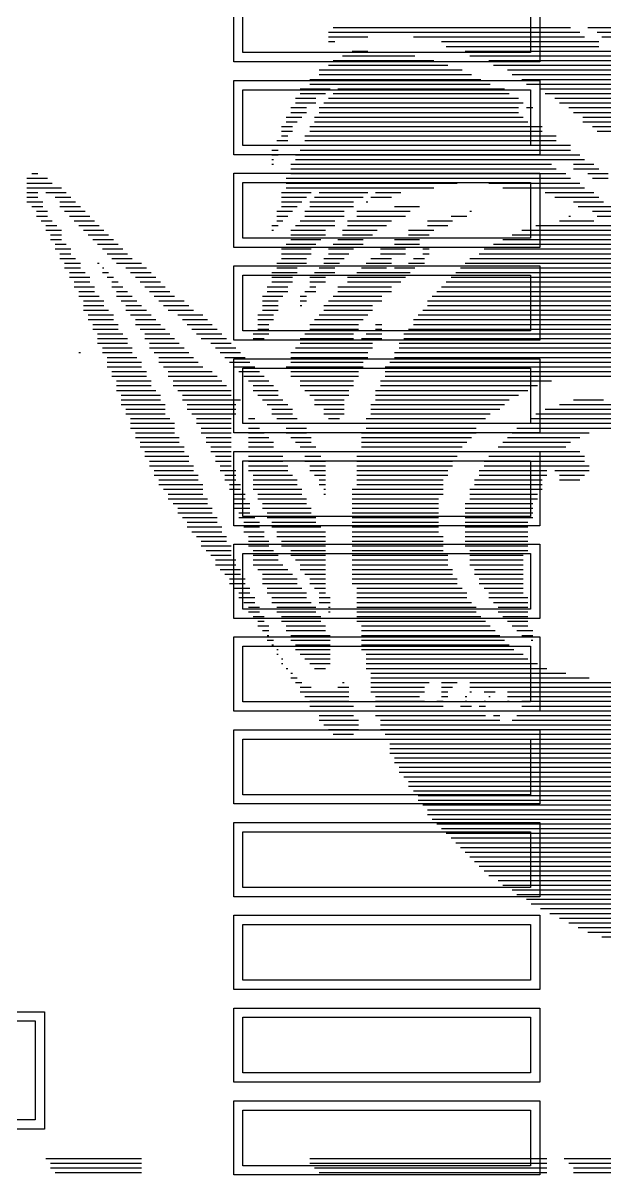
# Model space of a CAD drawing. Header units: inches. Extents: x -5 to 125, y -8 to 83.
# Drawn here: x 88.34 to 91.48, y 44.88 to 51.09 of the extents above; entities that cross this region are included whole.
import ezdxf

# ---------------------------------------------------------------- set-up
doc = ezdxf.new("R2010")
doc.units = ezdxf.units.IN
for name, color, linetype in [('Bottom Overlay', 54, 'Continuous'), ('Bottom Paste', 16, 'Continuous'), ('Bottom Solder', 6, 'Continuous'), ('Top Overlay', 2, 'Continuous')]:
    doc.layers.add(name, color=color, linetype=linetype)

# ---------------------------------------------------------------- blocks, each defined once
blk = doc.blocks.new('M_2_M_K___B_269')
at = {"layer": 'Bottom Paste'}
for p, q in [((-5.65, 3), (-5.65, 4.55)), ((-5.65, 4.55), (-5.35, 4.55)), ((-5.35, 4.55), (-5.35, 3)), ((-5.15, 3), (-5.15, 4.55)), ((-5.15, 4.55), (-4.85, 4.55)), ((-4.85, 4.55), (-4.85, 3)), ((-4.65, 3), (-4.65, 4.55)), ((-4.65, 4.55), (-4.35, 4.55)), ((-4.35, 4.55), (-4.35, 3)), ((-4.15, 3), (-4.15, 4.55)), ((-4.15, 4.55), (-3.85, 4.55)), ((-3.85, 4.55), (-3.85, 3)), ((-3.65, 3), (-3.65, 4.55)), ((-3.65, 4.55), (-3.35, 4.55)), ((-3.35, 4.55), (-3.35, 3)), ((-3.15, 3), (-3.15, 4.55)), ((-3.15, 4.55), (-2.85, 4.55)), ((-2.85, 4.55), (-2.85, 3)), ((-2.65, 3), (-2.65, 4.55)), ((-2.65, 4.55), (-2.35, 4.55)), ((-2.35, 4.55), (-2.35, 3)), ((-2.15, 3), (-2.15, 4.55)), ((-2.15, 4.55), (-1.85, 4.55)), ((-1.85, 4.55), (-1.85, 3)), ((-1.65, 3), (-1.65, 4.55)), ((-1.65, 4.55), (-1.35, 4.55)), ((-1.35, 4.55), (-1.35, 3)), ((-1.15, 3), (-1.15, 4.55)), ((-1.15, 4.55), (-0.85, 4.55)), ((-0.85, 4.55), (-0.85, 3)), ((-0.65, 3), (-0.65, 4.55)), ((-0.65, 4.55), (-0.35, 4.55)), ((-0.35, 4.55), (-0.35, 3)), ((-0.15, 3), (-0.15, 4.55)), ((-0.15, 4.55), (0.15, 4.55)), ((0.15, 4.55), (0.15, 3)), ((0.35, 3), (0.35, 4.55)), ((0.35, 4.55), (0.65, 4.55)), ((-5.35, 3), (-5.65, 3)), ((-4.85, 3), (-5.15, 3)), ((-4.35, 3), (-4.65, 3)), ((-3.85, 3), (-4.15, 3)), ((-3.35, 3), (-3.65, 3)), ((-2.85, 3), (-3.15, 3)), ((-2.35, 3), (-2.65, 3)), ((-1.85, 3), (-2.15, 3)), ((-1.35, 3), (-1.65, 3)), ((-0.85, 3), (-1.15, 3)), ((-0.35, 3), (-0.65, 3)), ((0.15, 3), (-0.15, 3)), ((0.65, 3), (0.35, 3))]:
    blk.add_line(p, q, dxfattribs=at)
at = {"layer": 'Bottom Solder'}
for p, q in [((-5.7, 2.95), (-5.7, 4.6)), ((-5.7, 4.6), (-5.3, 4.6)), ((-5.3, 4.6), (-5.3, 2.95)), ((-5.2, 2.95), (-5.2, 4.6)), ((-5.2, 4.6), (-4.8, 4.6)), ((-4.8, 4.6), (-4.8, 2.95)), ((-4.7, 2.95), (-4.7, 4.6)), ((-4.7, 4.6), (-4.3, 4.6)), ((-4.3, 4.6), (-4.3, 2.95)), ((-4.2, 2.95), (-4.2, 4.6)), ((-4.2, 4.6), (-3.8, 4.6)), ((-3.8, 4.6), (-3.8, 2.95)), ((-3.7, 2.95), (-3.7, 4.6)), ((-3.7, 4.6), (-3.3, 4.6)), ((-3.3, 4.6), (-3.3, 2.95)), ((-3.2, 2.95), (-3.2, 4.6)), ((-3.2, 4.6), (-2.8, 4.6)), ((-2.8, 4.6), (-2.8, 2.95)), ((-2.7, 2.95), (-2.7, 4.6)), ((-2.7, 4.6), (-2.3, 4.6)), ((-2.3, 4.6), (-2.3, 2.95)), ((-2.2, 2.95), (-2.2, 4.6)), ((-2.2, 4.6), (-1.8, 4.6)), ((-1.8, 4.6), (-1.8, 2.95)), ((-1.7, 2.95), (-1.7, 4.6)), ((-1.7, 4.6), (-1.3, 4.6)), ((-1.3, 4.6), (-1.3, 2.95)), ((-1.2, 2.95), (-1.2, 4.6)), ((-1.2, 4.6), (-0.8, 4.6)), ((-0.8, 4.6), (-0.8, 2.95)), ((-0.7, 2.95), (-0.7, 4.6)), ((-0.7, 4.6), (-0.3, 4.6)), ((-0.3, 4.6), (-0.3, 2.95)), ((-0.2, 2.95), (-0.2, 4.6)), ((-0.2, 4.6), (0.2, 4.6)), ((0.2, 4.6), (0.2, 2.95)), ((0.3, 2.95), (0.3, 4.6)), ((0.3, 4.6), (0.7, 4.6)), ((-5.3, 2.95), (-5.7, 2.95)), ((-4.8, 2.95), (-5.2, 2.95)), ((-4.3, 2.95), (-4.7, 2.95)), ((-3.8, 2.95), (-4.2, 2.95)), ((-3.3, 2.95), (-3.7, 2.95)), ((-2.8, 2.95), (-3.2, 2.95)), ((-2.3, 2.95), (-2.7, 2.95)), ((-1.8, 2.95), (-2.2, 2.95)), ((-1.3, 2.95), (-1.7, 2.95)), ((-0.8, 2.95), (-1.2, 2.95)), ((-0.3, 2.95), (-0.7, 2.95)), ((0.2, 2.95), (-0.2, 2.95)), ((0.7, 2.95), (0.3, 2.95))]:
    blk.add_line(p, q, dxfattribs=at)
blk = doc.blocks.new('0402C_B_343')
at = {"layer": 'Bottom Overlay'}
for p, q in [((-0.635, 0.495), (0.635, 0.495)), ((-0.635, -0.4953), (0.635, -0.4953))]:
    blk.add_line(p, q, dxfattribs=at)
at = {"layer": 'Bottom Paste'}
for p, q in [((-0.8128, -0.2667), (-0.8128, 0.2667)), ((-0.8128, 0.2667), (-0.2032, 0.2667)), ((-0.2032, 0.2667), (-0.2032, -0.2667)), ((0.2032, -0.2667), (0.2032, 0.2667)), ((0.2032, 0.2667), (0.8128, 0.2667)), ((0.8128, 0.2667), (0.8128, -0.2667)), ((-0.2032, -0.2667), (-0.8128, -0.2667)), ((0.8128, -0.2667), (0.2032, -0.2667))]:
    blk.add_line(p, q, dxfattribs=at)
at = {"layer": 'Bottom Solder'}
for p, q in [((-0.8628, -0.3167), (-0.8628, 0.3167)), ((-0.8628, 0.3167), (-0.1532, 0.3167)), ((-0.1532, 0.3167), (-0.1532, -0.3167)), ((0.1532, -0.3167), (0.1532, 0.3167)), ((0.1532, 0.3167), (0.8628, 0.3167)), ((0.8628, 0.3167), (0.8628, -0.3167)), ((-0.1532, -0.3167), (-0.8628, -0.3167)), ((0.8628, -0.3167), (0.1532, -0.3167))]:
    blk.add_line(p, q, dxfattribs=at)

msp = doc.modelspace()

# ---------------------------------------------------------------- linework, layer by layer
at = {"layer": 'Top Overlay'}
for p, q in [((90.0117, 51.0654), (91.2902, 51.0654)), ((91.3833, 51.0654), (91.849, 51.0654)), ((89.9863, 51.04), (91.341, 51.04)), ((89.9863, 51.0146), (90.198, 51.0146)), ((89.9863, 50.9892), (90.0202, 50.9892)), ((90.4435, 51.0146), (91.3664, 51.0146)), ((90.5959, 50.9892), (91.4426, 50.9892)), ((91.4341, 51.04), (91.8998, 51.04)), ((91.4595, 51.0146), (91.8998, 51.0146)), ((90.1133, 50.9384), (90.198, 50.9384)), ((90.6213, 50.9638), (91.4426, 50.9638)), ((90.7229, 50.9384), (91.849, 50.9384)), ((89.9863, 50.8622), (90.6298, 50.8622)), ((90.0117, 50.8876), (90.5536, 50.8876)), ((90.0625, 50.913), (90.452, 50.913)), ((90.7483, 50.913), (91.8744, 50.913)), ((90.8499, 50.8876), (91.8998, 50.8876)), ((90.8753, 50.8622), (91.8998, 50.8622)), ((89.9355, 50.8368), (90.706, 50.8368)), ((89.9355, 50.8114), (90.7568, 50.8114)), ((90.9515, 50.8368), (91.8998, 50.8368)), ((90.9769, 50.8114), (91.9252, 50.8114)), ((89.8339, 50.7352), (89.9948, 50.7352)), ((89.8847, 50.786), (90.8076, 50.786)), ((89.8847, 50.7606), (90.8584, 50.7606)), ((90.0371, 50.7352), (90.9346, 50.7352)), ((91.0277, 50.786), (91.9506, 50.786)), ((91.0531, 50.7606), (91.9506, 50.7606)), ((91.1293, 50.7352), (91.9506, 50.7352)), ((89.8085, 50.6844), (89.9186, 50.6844)), ((89.8339, 50.7098), (89.9694, 50.7098)), ((89.9863, 50.6844), (91.0108, 50.6844)), ((90.0117, 50.7098), (90.96, 50.7098)), ((91.1547, 50.7098), (91.976, 50.7098)), ((91.2055, 50.6844), (92.0014, 50.6844)), ((89.7831, 50.6336), (89.8678, 50.6336)), ((89.7831, 50.6082), (89.8678, 50.6082)), ((89.8085, 50.659), (89.9186, 50.659)), ((89.9355, 50.6336), (91.0108, 50.6336)), ((89.9355, 50.6082), (91.0108, 50.6082)), ((89.9609, 50.659), (91.0362, 50.659)), ((91.0531, 50.6336), (91.087, 50.6336)), ((91.2309, 50.659), (92.0014, 50.659)), ((91.2817, 50.6336), (92.0014, 50.6336)), ((91.3071, 50.6082), (92.0268, 50.6082)), ((89.7577, 50.5828), (89.8424, 50.5828)), ((89.7577, 50.5574), (89.817, 50.5574)), ((89.9101, 50.5828), (91.0362, 50.5828)), ((89.9101, 50.5574), (91.0616, 50.5574)), ((91.3579, 50.5828), (92.0522, 50.5828)), ((91.3579, 50.5574), (92.0522, 50.5574)), ((89.7323, 50.532), (89.7916, 50.532)), ((89.7323, 50.5066), (89.7916, 50.5066)), ((89.8847, 50.532), (91.1378, 50.532)), ((89.8847, 50.5066), (91.1378, 50.5066)), ((91.4087, 50.532), (92.0522, 50.532)), ((91.4341, 50.5066), (92.0776, 50.5066)), ((89.6815, 50.4304), (89.7408, 50.4304)), ((89.7069, 50.4558), (89.7662, 50.4558)), ((89.7323, 50.4812), (89.7662, 50.4812)), ((89.8339, 50.4304), (91.2902, 50.4304)), ((89.8593, 50.4812), (91.214, 50.4812)), ((89.8593, 50.4558), (91.214, 50.4558)), ((89.6815, 50.405), (89.7154, 50.405)), ((89.6815, 50.3796), (89.7154, 50.3796)), ((89.8085, 50.3796), (91.341, 50.3796)), ((89.8339, 50.405), (91.2902, 50.405)), ((89.6815, 50.3542), (89.69, 50.3542)), ((89.6815, 50.3288), (89.69, 50.3288)), ((89.7831, 50.3288), (91.1886, 50.3288)), ((89.7831, 50.3034), (91.214, 50.3034)), ((89.8085, 50.3542), (91.3664, 50.3542)), ((91.3071, 50.3288), (91.4172, 50.3288)), ((91.3071, 50.3034), (91.4426, 50.3034)), ((88.3607, 50.2526), (88.4708, 50.2526)), ((88.3861, 50.278), (88.42, 50.278)), ((89.7577, 50.2526), (91.2902, 50.2526)), ((89.7831, 50.278), (91.2648, 50.278)), ((91.3833, 50.278), (91.4934, 50.278)), ((91.4087, 50.2526), (91.4934, 50.2526)), ((88.3607, 50.2272), (88.4962, 50.2272)), ((88.3607, 50.2018), (88.547, 50.2018)), ((88.3607, 50.1764), (88.42, 50.1764)), ((88.4623, 50.1764), (88.5724, 50.1764)), ((89.7323, 50.1764), (89.8932, 50.1764)), ((89.7577, 50.2272), (90.6806, 50.2272)), ((89.7577, 50.2018), (90.5536, 50.2018)), ((89.9355, 50.1764), (90.198, 50.1764)), ((90.2403, 50.1764), (90.3758, 50.1764)), ((90.8499, 50.2272), (91.341, 50.2272)), ((90.9261, 50.2018), (91.3664, 50.2018)), ((91.1547, 50.1764), (91.4172, 50.1764)), ((88.3607, 50.151), (88.42, 50.151)), ((88.3607, 50.1256), (88.4454, 50.1256)), ((88.5131, 50.151), (88.5978, 50.151)), ((88.5385, 50.1256), (88.6232, 50.1256)), ((89.7323, 50.151), (89.8678, 50.151)), ((89.7323, 50.1256), (89.8424, 50.1256)), ((89.8847, 50.1256), (90.1218, 50.1256)), ((89.9101, 50.151), (90.1726, 50.151)), ((90.1895, 50.1256), (90.198, 50.1256)), ((90.2149, 50.151), (90.325, 50.151)), ((91.2055, 50.151), (91.4426, 50.151)), ((91.3071, 50.1256), (91.468, 50.1256)), ((88.3861, 50.1002), (88.4454, 50.1002)), ((88.4115, 50.0748), (88.4708, 50.0748)), ((88.4115, 50.0494), (88.4708, 50.0494)), ((88.5385, 50.1002), (88.6486, 50.1002)), ((88.5639, 50.0748), (88.674, 50.0748)), ((88.5893, 50.0494), (88.6994, 50.0494)), ((89.7069, 50.0748), (89.7916, 50.0748)), ((89.7069, 50.0494), (89.7662, 50.0494)), ((89.7323, 50.1002), (89.817, 50.1002)), ((89.8593, 50.0748), (90.071, 50.0748)), ((89.8593, 50.0494), (90.071, 50.0494)), ((89.8847, 50.1002), (90.1218, 50.1002)), ((90.1387, 50.0748), (90.4266, 50.0748)), ((90.1387, 50.0494), (90.4012, 50.0494)), ((90.3419, 50.1002), (90.4774, 50.1002)), ((90.6467, 50.0494), (90.7314, 50.0494)), ((90.7483, 50.0748), (90.7568, 50.0748)), ((91.2817, 50.0494), (91.2902, 50.0494)), ((91.3325, 50.1002), (91.6458, 50.1002)), ((91.4087, 50.0748), (91.6712, 50.0748)), ((91.4341, 50.0494), (91.7982, 50.0494)), ((88.4369, 50.024), (88.4962, 50.024)), ((88.4623, 49.9986), (88.5216, 49.9986)), ((88.6147, 50.024), (88.7248, 50.024)), ((88.6401, 49.9986), (88.7502, 49.9986)), ((89.6815, 49.9986), (89.7154, 49.9986)), ((89.7069, 50.024), (89.7408, 50.024)), ((89.8085, 49.9986), (90.0202, 49.9986)), ((89.8339, 50.024), (90.0202, 50.024)), ((90.0879, 50.024), (90.325, 50.024)), ((90.0879, 49.9986), (90.2996, 49.9986)), ((90.5197, 50.024), (90.6552, 50.024)), ((90.5197, 49.9986), (90.6298, 49.9986)), ((91.1039, 49.9986), (91.849, 49.9986)), ((91.2309, 50.024), (91.4172, 50.024)), ((88.4623, 49.9732), (88.547, 49.9732)), ((88.4877, 49.9478), (88.547, 49.9478)), ((88.6655, 49.9732), (88.7756, 49.9732)), ((88.6909, 49.9478), (88.801, 49.9478)), ((89.6815, 49.9732), (89.69, 49.9732)), ((89.7831, 49.9732), (89.9694, 49.9732)), ((89.7831, 49.9478), (89.9694, 49.9478)), ((90.0625, 49.9732), (90.2488, 49.9732)), ((90.0625, 49.9478), (90.2234, 49.9478)), ((90.4181, 49.9732), (90.5536, 49.9732)), ((90.4181, 49.9478), (90.5282, 49.9478)), ((90.9769, 49.9478), (91.8998, 49.9478)), ((91.0277, 49.9732), (91.8744, 49.9732)), ((88.4877, 49.9224), (88.547, 49.9224)), ((88.5131, 49.897), (88.5724, 49.897)), ((88.5131, 49.8716), (88.5978, 49.8716)), ((88.7163, 49.9224), (88.8264, 49.9224)), ((88.7417, 49.897), (88.8518, 49.897)), ((88.7671, 49.8716), (88.8772, 49.8716)), ((89.7323, 49.8716), (89.8932, 49.8716)), ((89.7577, 49.897), (89.9186, 49.897)), ((89.7831, 49.9224), (89.944, 49.9224)), ((89.9863, 49.8716), (90.1218, 49.8716)), ((90.0117, 49.897), (90.1726, 49.897)), ((90.0371, 49.9224), (90.1726, 49.9224)), ((90.2657, 49.8716), (90.4012, 49.8716)), ((90.3419, 49.9224), (90.4774, 49.9224)), ((90.3419, 49.897), (90.4774, 49.897)), ((90.4943, 49.8716), (90.5282, 49.8716)), ((90.8245, 49.8716), (94.6938, 49.8716)), ((90.8753, 49.897), (91.9252, 49.897)), ((90.9261, 49.9224), (91.8998, 49.9224)), ((88.5385, 49.8462), (88.5978, 49.8462)), ((88.5385, 49.8208), (88.6232, 49.8208)), ((88.7925, 49.8462), (88.9026, 49.8462)), ((88.8179, 49.8208), (88.928, 49.8208)), ((89.7323, 49.8462), (89.8932, 49.8462)), ((89.7323, 49.8208), (89.8678, 49.8208)), ((89.9609, 49.8208), (90.071, 49.8208)), ((89.9863, 49.8462), (90.0964, 49.8462)), ((90.2149, 49.8208), (90.325, 49.8208)), ((90.2657, 49.8462), (90.4012, 49.8462)), ((90.4435, 49.8208), (90.5028, 49.8208)), ((90.4943, 49.8462), (90.5282, 49.8462)), ((90.7483, 49.8208), (95.7352, 49.8208)), ((90.7991, 49.8462), (94.6938, 49.8462)), ((88.5639, 49.7954), (88.6486, 49.7954)), ((88.5639, 49.77), (88.6486, 49.77)), ((88.5893, 49.7446), (88.674, 49.7446)), ((88.7417, 49.7954), (88.7502, 49.7954)), ((88.7671, 49.77), (88.7756, 49.77)), ((88.7671, 49.7446), (88.801, 49.7446)), ((88.8433, 49.7954), (88.9788, 49.7954)), ((88.8941, 49.77), (89.0042, 49.77)), ((88.9195, 49.7446), (89.0296, 49.7446)), ((89.6815, 49.7446), (89.817, 49.7446)), ((89.7069, 49.7954), (89.8678, 49.7954)), ((89.7069, 49.77), (89.817, 49.77)), ((89.9101, 49.7446), (90.0202, 49.7446)), ((89.9355, 49.77), (90.0202, 49.77)), ((89.9609, 49.7954), (90.0456, 49.7954)), ((90.1387, 49.7446), (90.4266, 49.7446)), ((90.1641, 49.77), (90.2996, 49.77)), ((90.1895, 49.7954), (90.325, 49.7954)), ((90.3419, 49.77), (90.452, 49.77)), ((90.4181, 49.7954), (90.5028, 49.7954)), ((90.6721, 49.7446), (95.1002, 49.7446)), ((90.6975, 49.77), (95.1002, 49.77)), ((90.7229, 49.7954), (95.1002, 49.7954)), ((88.5893, 49.7192), (88.6994, 49.7192)), ((88.6147, 49.6938), (88.6994, 49.6938)), ((88.7925, 49.7192), (88.8264, 49.7192)), ((88.8179, 49.6938), (88.8518, 49.6938)), ((88.9449, 49.7192), (89.055, 49.7192)), ((88.9703, 49.6938), (89.0804, 49.6938)), ((89.6815, 49.7192), (89.7916, 49.7192)), ((89.6815, 49.6938), (89.7916, 49.6938)), ((89.8847, 49.7192), (89.9694, 49.7192)), ((89.8847, 49.6938), (89.9694, 49.6938)), ((90.0879, 49.7192), (90.4012, 49.7192)), ((90.0879, 49.6938), (90.3758, 49.6938)), ((90.6213, 49.6938), (95.151, 49.6938)), ((90.6467, 49.7192), (95.151, 49.7192)), ((88.6147, 49.6684), (88.7248, 49.6684)), ((88.6401, 49.643), (88.7248, 49.643)), ((88.6401, 49.6176), (88.7502, 49.6176)), ((88.8179, 49.6684), (88.8772, 49.6684)), ((88.8433, 49.643), (88.9026, 49.643)), ((88.8433, 49.6176), (88.928, 49.6176)), ((88.9957, 49.6684), (89.1058, 49.6684)), ((89.0211, 49.643), (89.1312, 49.643)), ((89.0465, 49.6176), (89.1566, 49.6176)), ((89.6307, 49.6176), (89.7408, 49.6176)), ((89.6561, 49.6684), (89.7662, 49.6684)), ((89.6561, 49.643), (89.7662, 49.643)), ((89.8339, 49.6176), (89.8678, 49.6176)), ((89.8593, 49.643), (89.9186, 49.643)), ((89.8847, 49.6684), (89.9186, 49.6684)), ((90.0117, 49.6176), (90.2742, 49.6176)), ((90.0371, 49.6684), (90.325, 49.6684)), ((90.0371, 49.643), (90.325, 49.643)), ((90.5451, 49.6176), (95.2018, 49.6176)), ((90.5705, 49.643), (95.1764, 49.643)), ((90.5959, 49.6684), (95.151, 49.6684)), ((88.6655, 49.5922), (88.7756, 49.5922)), ((88.6655, 49.5668), (88.7756, 49.5668)), ((88.8687, 49.5922), (88.9534, 49.5922)), ((88.8941, 49.5668), (88.9788, 49.5668)), ((89.0719, 49.5922), (89.2074, 49.5922)), ((89.0973, 49.5668), (89.2328, 49.5668)), ((89.6307, 49.5922), (89.7154, 49.5922)), ((89.6307, 49.5668), (89.7154, 49.5668)), ((89.8339, 49.5922), (89.8678, 49.5922)), ((89.8339, 49.5668), (89.8424, 49.5668)), ((89.9609, 49.5668), (90.2234, 49.5668)), ((89.9863, 49.5922), (90.2742, 49.5922)), ((90.5197, 49.5922), (95.2018, 49.5922)), ((90.5197, 49.5668), (95.2272, 49.5668)), ((88.6655, 49.5414), (88.801, 49.5414)), ((88.6909, 49.516), (88.8264, 49.516)), ((88.6909, 49.4906), (88.8264, 49.4906)), ((88.8941, 49.5414), (89.0042, 49.5414)), ((88.9195, 49.516), (89.0296, 49.516)), ((88.9449, 49.4906), (89.055, 49.4906)), ((89.1227, 49.5414), (89.2582, 49.5414)), ((89.1735, 49.516), (89.309, 49.516)), ((89.1989, 49.4906), (89.3344, 49.4906)), ((89.6053, 49.516), (89.69, 49.516)), ((89.6053, 49.4906), (89.69, 49.4906)), ((89.6307, 49.5414), (89.7154, 49.5414)), ((89.9101, 49.4906), (90.1726, 49.4906)), ((89.9355, 49.516), (90.198, 49.516)), ((89.9609, 49.5414), (90.2234, 49.5414)), ((90.4435, 49.4906), (91.6966, 49.4906)), ((90.4689, 49.516), (91.6966, 49.516)), ((90.4943, 49.5414), (91.7474, 49.5414)), ((88.7163, 49.4652), (88.8518, 49.4652)), ((88.7163, 49.4398), (88.8518, 49.4398)), ((88.9449, 49.4652), (89.0804, 49.4652)), ((88.9703, 49.4398), (89.1058, 49.4398)), ((89.2243, 49.4652), (89.3598, 49.4652)), ((89.2497, 49.4398), (89.3852, 49.4398)), ((89.6053, 49.4652), (89.6646, 49.4652)), ((89.6053, 49.4398), (89.6646, 49.4398)), ((89.8847, 49.4652), (90.1472, 49.4652)), ((89.8847, 49.4398), (90.1472, 49.4398)), ((90.2403, 49.4652), (90.2742, 49.4652)), ((90.2403, 49.4398), (90.2742, 49.4398)), ((90.4181, 49.4398), (91.6966, 49.4398)), ((90.4435, 49.4652), (91.6966, 49.4652)), ((88.7417, 49.4144), (88.8772, 49.4144)), ((88.7417, 49.389), (88.9026, 49.389)), ((88.9957, 49.4144), (89.1312, 49.4144)), ((88.9957, 49.389), (89.1566, 49.389)), ((89.2751, 49.4144), (89.4106, 49.4144)), ((89.3005, 49.389), (89.436, 49.389)), ((89.5799, 49.4144), (89.6646, 49.4144)), ((89.5799, 49.389), (89.6392, 49.389)), ((89.8339, 49.389), (90.1218, 49.389)), ((89.8593, 49.4144), (90.1218, 49.4144)), ((90.1641, 49.389), (90.2742, 49.389)), ((90.1895, 49.4144), (90.2742, 49.4144)), ((90.3927, 49.4144), (91.6966, 49.4144)), ((90.3927, 49.389), (91.722, 49.389)), ((88.6401, 49.3128), (88.6486, 49.3128)), ((88.7417, 49.3636), (88.9026, 49.3636)), ((88.7671, 49.3382), (88.928, 49.3382)), ((88.7671, 49.3128), (88.928, 49.3128)), ((89.0211, 49.3636), (89.182, 49.3636)), ((89.0211, 49.3382), (89.2074, 49.3382)), ((89.0465, 49.3128), (89.2328, 49.3128)), ((89.3513, 49.3636), (89.4614, 49.3636)), ((89.3767, 49.3382), (89.4868, 49.3382)), ((89.4021, 49.3128), (89.5122, 49.3128)), ((89.7831, 49.3128), (90.198, 49.3128)), ((89.8085, 49.3382), (90.2234, 49.3382)), ((89.8339, 49.3636), (90.2234, 49.3636)), ((90.3419, 49.3128), (91.8236, 49.3128)), ((90.3673, 49.3636), (91.7474, 49.3636)), ((90.3673, 49.3382), (91.7728, 49.3382)), ((88.7925, 49.2874), (88.9534, 49.2874)), ((88.7925, 49.262), (88.9788, 49.262)), ((89.0719, 49.2874), (89.2582, 49.2874)), ((89.0719, 49.262), (89.2836, 49.262)), ((89.4275, 49.2874), (89.5376, 49.2874)), ((89.4529, 49.262), (89.563, 49.262)), ((89.7831, 49.2874), (90.198, 49.2874)), ((89.7831, 49.262), (90.1726, 49.262)), ((90.3165, 49.262), (91.9506, 49.262)), ((90.3419, 49.2874), (91.8744, 49.2874)), ((88.7925, 49.2366), (88.9788, 49.2366)), ((88.8179, 49.2112), (89.0042, 49.2112)), ((88.8179, 49.1858), (89.0042, 49.1858)), ((89.0973, 49.2366), (89.309, 49.2366)), ((89.1227, 49.2112), (89.3598, 49.2112)), ((89.1227, 49.1858), (89.3852, 49.1858)), ((89.4783, 49.2366), (89.5884, 49.2366)), ((89.5037, 49.2112), (89.6138, 49.2112)), ((89.5291, 49.1858), (89.6392, 49.1858)), ((89.7577, 49.2366), (90.1726, 49.2366)), ((89.7831, 49.2112), (90.1472, 49.2112)), ((89.7831, 49.1858), (90.1472, 49.1858)), ((90.2911, 49.2366), (92.0522, 49.2366)), ((90.2911, 49.2112), (95.3288, 49.2112)), ((90.2911, 49.1858), (95.3288, 49.1858)), ((88.8433, 49.1604), (89.0296, 49.1604)), ((88.8433, 49.135), (89.0296, 49.135)), ((89.1481, 49.1604), (89.4106, 49.1604)), ((89.1481, 49.135), (89.436, 49.135)), ((89.5545, 49.1604), (89.6646, 49.1604)), ((89.5799, 49.135), (89.69, 49.135)), ((89.8339, 49.1604), (90.1218, 49.1604)), ((89.8339, 49.135), (90.1218, 49.135)), ((90.2657, 49.1604), (91.1886, 49.1604)), ((90.2657, 49.135), (91.1124, 49.135)), ((88.8433, 49.1096), (89.055, 49.1096)), ((88.8687, 49.0842), (89.0804, 49.0842)), ((88.8687, 49.0588), (89.0804, 49.0588)), ((89.1735, 49.1096), (89.4614, 49.1096)), ((89.1989, 49.0842), (89.4614, 49.0842)), ((89.1989, 49.0588), (89.5122, 49.0588)), ((89.5799, 49.1096), (89.7154, 49.1096)), ((89.6053, 49.0842), (89.7154, 49.0842)), ((89.6307, 49.0588), (89.7408, 49.0588)), ((89.8593, 49.1096), (90.0964, 49.1096)), ((89.8847, 49.0842), (90.0964, 49.0842)), ((89.9101, 49.0588), (90.071, 49.0588)), ((90.2403, 49.1096), (91.0616, 49.1096)), ((90.2403, 49.0842), (91.0108, 49.0842)), ((90.2403, 49.0588), (90.96, 49.0588)), ((91.3071, 49.0588), (91.468, 49.0588)), ((88.8687, 49.0334), (89.1058, 49.0334)), ((88.8941, 49.008), (89.1058, 49.008)), ((89.2243, 49.0334), (89.4868, 49.0334)), ((89.2243, 49.008), (89.4868, 49.008)), ((89.6561, 49.0334), (89.7662, 49.0334)), ((89.6815, 49.008), (89.7916, 49.008)), ((89.9101, 49.0334), (90.071, 49.0334)), ((89.9609, 49.008), (90.071, 49.008)), ((90.2149, 49.0334), (90.9346, 49.0334)), ((90.2149, 49.008), (90.9092, 49.008)), ((91.1547, 49.008), (91.6204, 49.008)), ((91.2309, 49.0334), (91.5696, 49.0334)), ((88.8941, 48.9826), (89.1058, 48.9826)), ((88.9195, 48.9572), (89.1312, 48.9572)), ((88.9195, 48.9318), (89.1566, 48.9318)), ((89.2497, 48.9826), (89.4868, 48.9826)), ((89.2751, 48.9572), (89.4614, 48.9572)), ((89.2751, 48.9318), (89.4614, 48.9318)), ((89.5545, 48.9572), (89.5884, 48.9572)), ((89.5545, 48.9318), (89.6138, 48.9318)), ((89.6815, 48.9826), (89.7916, 48.9826)), ((89.7069, 48.9572), (89.817, 48.9572)), ((89.7323, 48.9318), (89.8424, 48.9318)), ((89.9609, 48.9826), (90.071, 48.9826)), ((89.9863, 48.9572), (90.0456, 48.9572)), ((89.9863, 48.9318), (90.0456, 48.9318)), ((90.1895, 48.9572), (90.833, 48.9572)), ((90.1895, 48.9318), (90.8076, 48.9318)), ((90.2149, 48.9826), (90.8584, 48.9826)), ((91.0277, 48.9318), (91.722, 48.9318)), ((91.0785, 48.9572), (91.6966, 48.9572)), ((91.1039, 48.9826), (91.6458, 48.9826)), ((88.9195, 48.9064), (89.1566, 48.9064)), ((88.9449, 48.881), (89.1566, 48.881)), ((89.3005, 48.9064), (89.4614, 48.9064)), ((89.3005, 48.881), (89.4614, 48.881)), ((89.5545, 48.9064), (89.6138, 48.9064)), ((89.5545, 48.881), (89.6392, 48.881)), ((89.7577, 48.9064), (89.8678, 48.9064)), ((89.7577, 48.881), (89.8678, 48.881)), ((90.1641, 48.881), (90.7822, 48.881)), ((90.1895, 48.9064), (90.7822, 48.9064)), ((90.9769, 48.881), (91.3918, 48.881)), ((91.0023, 48.9064), (91.7474, 48.9064)), ((88.9449, 48.8556), (89.182, 48.8556)), ((88.9703, 48.8302), (89.182, 48.8302)), ((89.3259, 48.8556), (89.4614, 48.8556)), ((89.3259, 48.8302), (89.4614, 48.8302)), ((89.5545, 48.8556), (89.6646, 48.8556)), ((89.5545, 48.8302), (89.69, 48.8302)), ((89.7831, 48.8556), (89.8932, 48.8556)), ((89.8085, 48.8302), (89.8932, 48.8302)), ((90.1641, 48.8556), (90.7568, 48.8556)), ((90.1641, 48.8302), (90.7314, 48.8302)), ((90.9261, 48.8302), (91.2902, 48.8302)), ((90.9515, 48.8556), (91.341, 48.8556)), ((88.9703, 48.8048), (89.2074, 48.8048)), ((88.9957, 48.7794), (89.2074, 48.7794)), ((88.9957, 48.754), (89.2328, 48.754)), ((89.3513, 48.8048), (89.4614, 48.8048)), ((89.3513, 48.7794), (89.4614, 48.7794)), ((89.3767, 48.754), (89.4614, 48.754)), ((89.5545, 48.8048), (89.69, 48.8048)), ((89.5545, 48.7794), (89.7154, 48.7794)), ((89.5545, 48.754), (89.7408, 48.754)), ((89.8339, 48.8048), (89.9186, 48.8048)), ((89.8339, 48.7794), (89.944, 48.7794)), ((89.8593, 48.754), (89.944, 48.754)), ((90.1387, 48.754), (90.6806, 48.754)), ((90.1641, 48.8048), (90.706, 48.8048)), ((90.1641, 48.7794), (90.6806, 48.7794)), ((90.8499, 48.754), (91.3664, 48.754)), ((90.8753, 48.7794), (91.341, 48.7794)), ((90.9007, 48.8048), (91.2648, 48.8048)), ((89.0211, 48.7286), (89.2328, 48.7286)), ((89.0211, 48.7032), (89.2582, 48.7032)), ((89.3767, 48.7286), (89.4614, 48.7286)), ((89.4021, 48.7032), (89.4614, 48.7032)), ((89.5545, 48.7286), (89.7408, 48.7286)), ((89.5545, 48.7032), (89.7662, 48.7032)), ((89.8593, 48.7286), (89.9694, 48.7286)), ((89.8847, 48.7032), (89.9694, 48.7032)), ((90.1387, 48.7286), (90.6552, 48.7286)), ((90.1387, 48.7032), (90.6552, 48.7032)), ((90.8245, 48.7286), (91.3664, 48.7286)), ((90.8245, 48.7032), (91.3918, 48.7032)), ((89.0465, 48.6778), (89.2582, 48.6778)), ((89.0465, 48.6524), (89.2836, 48.6524)), ((89.0719, 48.627), (89.2836, 48.627)), ((89.4021, 48.6778), (89.4868, 48.6778)), ((89.4275, 48.6524), (89.4868, 48.6524)), ((89.4275, 48.627), (89.4868, 48.627)), ((89.5545, 48.6778), (89.7662, 48.6778)), ((89.5799, 48.6524), (89.7916, 48.6524)), ((89.5799, 48.627), (89.817, 48.627)), ((89.8847, 48.6778), (89.9694, 48.6778)), ((89.9101, 48.6524), (89.9694, 48.6524)), ((89.9355, 48.627), (89.9694, 48.627)), ((90.1387, 48.6778), (90.6298, 48.6778)), ((90.1387, 48.6524), (90.6298, 48.6524)), ((90.1387, 48.627), (90.6044, 48.627)), ((90.7737, 48.627), (91.1378, 48.627)), ((90.7991, 48.6778), (91.1632, 48.6778)), ((90.7991, 48.6524), (91.1632, 48.6524)), ((91.2055, 48.6778), (91.3918, 48.6778)), ((91.2309, 48.6524), (91.3664, 48.6524)), ((91.2309, 48.627), (91.341, 48.627)), ((89.0719, 48.6016), (89.309, 48.6016)), ((89.0973, 48.5762), (89.309, 48.5762)), ((89.4529, 48.6016), (89.5122, 48.6016)), ((89.4529, 48.5762), (89.5122, 48.5762)), ((89.5799, 48.6016), (89.817, 48.6016)), ((89.5799, 48.5762), (89.8424, 48.5762)), ((89.9355, 48.6016), (89.9694, 48.6016)), ((89.9609, 48.5762), (89.9694, 48.5762)), ((90.1133, 48.5762), (90.6044, 48.5762)), ((90.1387, 48.6016), (90.6044, 48.6016)), ((90.7483, 48.5762), (91.1378, 48.5762)), ((90.7737, 48.6016), (91.1378, 48.6016)), ((89.1227, 48.5508), (89.309, 48.5508)), ((89.1227, 48.5254), (89.3344, 48.5254)), ((89.1481, 48.5), (89.3344, 48.5)), ((89.4783, 48.5508), (89.5376, 48.5508)), ((89.4783, 48.5254), (89.5376, 48.5254)), ((89.4783, 48.5), (89.563, 48.5)), ((89.6053, 48.5508), (89.8424, 48.5508)), ((89.6053, 48.5254), (89.8678, 48.5254)), ((89.6307, 48.5), (89.8678, 48.5)), ((89.9609, 48.5508), (89.9694, 48.5508)), ((90.1133, 48.5508), (90.6044, 48.5508)), ((90.1133, 48.5254), (90.579, 48.5254)), ((90.1133, 48.5), (90.579, 48.5)), ((90.7229, 48.5), (91.087, 48.5)), ((90.7483, 48.5508), (91.1124, 48.5508)), ((90.7483, 48.5254), (91.1124, 48.5254)), ((89.1735, 48.4746), (89.3598, 48.4746)), ((89.1735, 48.4492), (89.3598, 48.4492)), ((89.4783, 48.4746), (89.563, 48.4746)), ((89.5037, 48.4492), (89.563, 48.4492)), ((89.6307, 48.4746), (89.8932, 48.4746)), ((89.6561, 48.4492), (89.8932, 48.4492)), ((90.1133, 48.4746), (90.579, 48.4746)), ((90.1133, 48.4492), (90.579, 48.4492)), ((90.7229, 48.4746), (91.087, 48.4746)), ((90.7229, 48.4492), (91.087, 48.4492)), ((89.1989, 48.4238), (89.3852, 48.4238)), ((89.2243, 48.3984), (89.3852, 48.3984)), ((89.2243, 48.373), (89.4106, 48.373)), ((89.5037, 48.4238), (89.5884, 48.4238)), ((89.5291, 48.3984), (89.6138, 48.3984)), ((89.5291, 48.373), (89.6138, 48.373)), ((89.6561, 48.4238), (89.9186, 48.4238)), ((89.6815, 48.3984), (89.9186, 48.3984)), ((89.6815, 48.373), (89.944, 48.373)), ((90.1133, 48.4238), (90.579, 48.4238)), ((90.1133, 48.3984), (90.579, 48.3984)), ((90.1133, 48.373), (90.579, 48.373)), ((90.7229, 48.4238), (91.087, 48.4238)), ((90.7229, 48.3984), (91.0616, 48.3984)), ((90.7229, 48.373), (91.0616, 48.373)), ((89.2497, 48.3476), (89.4106, 48.3476)), ((89.2751, 48.3222), (89.436, 48.3222)), ((89.5291, 48.3476), (89.6392, 48.3476)), ((89.5545, 48.3222), (89.6392, 48.3222)), ((89.7069, 48.3476), (89.9694, 48.3476)), ((89.7069, 48.3222), (89.9694, 48.3222)), ((90.1133, 48.3476), (90.579, 48.3476)), ((90.1133, 48.3222), (90.6044, 48.3222)), ((90.7229, 48.3476), (91.0616, 48.3476)), ((90.7229, 48.3222), (91.0616, 48.3222)), ((89.3005, 48.2968), (89.436, 48.2968)), ((89.3005, 48.2714), (89.4614, 48.2714)), ((89.5545, 48.2968), (89.6646, 48.2968)), ((89.5545, 48.2714), (89.6646, 48.2714)), ((89.7323, 48.2968), (89.9694, 48.2968)), ((89.7323, 48.2714), (89.9694, 48.2714)), ((90.1133, 48.2968), (90.6044, 48.2968)), ((90.1133, 48.2714), (90.6044, 48.2714)), ((90.7229, 48.2968), (91.0616, 48.2968)), ((90.7229, 48.2714), (91.0616, 48.2714)), ((89.3259, 48.246), (89.4614, 48.246)), ((89.3513, 48.2206), (89.4614, 48.2206)), ((89.3767, 48.1952), (89.4868, 48.1952)), ((89.5799, 48.246), (89.69, 48.246)), ((89.5799, 48.2206), (89.7154, 48.2206)), ((89.5799, 48.1952), (89.7154, 48.1952)), ((89.7831, 48.246), (89.9694, 48.246)), ((89.7831, 48.2206), (89.9694, 48.2206)), ((89.8085, 48.1952), (89.9694, 48.1952)), ((90.1133, 48.246), (90.6044, 48.246)), ((90.1133, 48.2206), (90.6298, 48.2206)), ((90.1133, 48.1952), (90.6298, 48.1952)), ((90.7483, 48.246), (91.0616, 48.246)), ((90.7483, 48.2206), (91.0362, 48.2206)), ((90.7483, 48.1952), (91.0362, 48.1952)), ((89.3767, 48.1698), (89.4868, 48.1698)), ((89.4021, 48.1444), (89.5122, 48.1444)), ((89.5799, 48.1698), (89.7408, 48.1698)), ((89.6053, 48.1444), (89.7662, 48.1444)), ((89.8339, 48.1698), (89.9694, 48.1698)), ((89.8339, 48.1444), (89.9694, 48.1444)), ((90.1133, 48.1698), (90.6298, 48.1698)), ((90.1133, 48.1444), (90.6552, 48.1444)), ((90.7483, 48.1698), (91.0362, 48.1698)), ((90.7737, 48.1444), (91.0362, 48.1444)), ((89.4275, 48.119), (89.5122, 48.119)), ((89.4529, 48.0936), (89.5376, 48.0936)), ((89.4529, 48.0682), (89.5376, 48.0682)), ((89.6307, 48.119), (89.7916, 48.119)), ((89.6307, 48.0936), (89.817, 48.0936)), ((89.6307, 48.0682), (89.817, 48.0682)), ((89.8593, 48.119), (89.9694, 48.119)), ((89.8847, 48.0936), (89.9694, 48.0936)), ((89.8847, 48.0682), (89.9694, 48.0682)), ((90.1133, 48.119), (90.6552, 48.119)), ((90.1133, 48.0936), (90.6806, 48.0936)), ((90.1133, 48.0682), (90.6806, 48.0682)), ((90.7737, 48.119), (91.0362, 48.119)), ((90.7991, 48.0936), (91.0362, 48.0936)), ((90.7991, 48.0682), (91.0362, 48.0682)), ((89.4783, 48.0428), (89.563, 48.0428)), ((89.5037, 48.0174), (89.563, 48.0174)), ((89.6561, 48.0428), (89.8424, 48.0428)), ((89.6561, 48.0174), (89.8678, 48.0174)), ((89.9101, 48.0428), (89.9694, 48.0428)), ((89.9355, 48.0174), (89.9694, 48.0174)), ((90.1387, 48.0428), (90.706, 48.0428)), ((90.1387, 48.0174), (90.7314, 48.0174)), ((90.8245, 48.0428), (91.0362, 48.0428)), ((90.8499, 48.0174), (91.0362, 48.0174)), ((89.5037, 47.992), (89.5884, 47.992)), ((89.5291, 47.9666), (89.5884, 47.9666)), ((89.5545, 47.9412), (89.6138, 47.9412)), ((89.6815, 47.992), (89.8678, 47.992)), ((89.6815, 47.9666), (89.8932, 47.9666)), ((89.7069, 47.9412), (89.9186, 47.9412)), ((89.9355, 47.992), (89.9948, 47.992)), ((89.9355, 47.9666), (89.9948, 47.9666)), ((89.9863, 47.9412), (89.9948, 47.9412)), ((90.1387, 47.992), (90.7314, 47.992)), ((90.1387, 47.9666), (90.7568, 47.9666)), ((90.1387, 47.9412), (90.7822, 47.9412)), ((90.8499, 47.992), (91.0616, 47.992)), ((90.8753, 47.9666), (91.0616, 47.9666)), ((90.9007, 47.9412), (91.0616, 47.9412)), ((89.5545, 47.9158), (89.6138, 47.9158)), ((89.5799, 47.8904), (89.6392, 47.8904)), ((89.7069, 47.9158), (89.9186, 47.9158)), ((89.7323, 47.8904), (89.944, 47.8904)), ((89.9863, 47.9158), (89.9948, 47.9158)), ((90.1387, 47.9158), (90.7822, 47.9158)), ((90.1387, 47.8904), (90.8076, 47.8904)), ((90.9007, 47.9158), (91.0616, 47.9158)), ((90.9261, 47.8904), (91.0616, 47.8904)), ((89.6053, 47.865), (89.6392, 47.865)), ((89.6053, 47.8396), (89.6646, 47.8396)), ((89.6307, 47.8142), (89.6646, 47.8142)), ((89.7323, 47.865), (89.944, 47.865)), ((89.7577, 47.8396), (89.9694, 47.8396)), ((89.7577, 47.8142), (89.9694, 47.8142)), ((90.1387, 47.865), (90.833, 47.865)), ((90.1641, 47.8396), (90.8584, 47.8396)), ((90.1641, 47.8142), (90.8838, 47.8142)), ((90.9515, 47.865), (91.0616, 47.865)), ((90.9769, 47.8396), (91.0616, 47.8396)), ((91.0023, 47.8142), (91.087, 47.8142)), ((89.6561, 47.7888), (89.6646, 47.7888)), ((89.6561, 47.7634), (89.69, 47.7634)), ((89.7831, 47.7888), (89.9948, 47.7888)), ((89.7831, 47.7634), (89.9948, 47.7634)), ((90.1641, 47.7888), (90.9092, 47.7888)), ((90.1641, 47.7634), (90.9346, 47.7634)), ((91.0277, 47.7888), (91.087, 47.7888)), ((91.0785, 47.7634), (91.087, 47.7634)), ((89.6815, 47.738), (89.69, 47.738)), ((89.7069, 47.7126), (89.7154, 47.7126)), ((89.8085, 47.738), (89.9948, 47.738)), ((89.8085, 47.7126), (89.9948, 47.7126)), ((90.1641, 47.738), (90.96, 47.738)), ((90.1641, 47.7126), (90.9854, 47.7126)), ((89.7069, 47.6872), (89.7154, 47.6872)), ((89.7323, 47.6618), (89.7408, 47.6618)), ((89.7323, 47.6364), (89.7408, 47.6364)), ((89.8339, 47.6872), (89.9948, 47.6872)), ((89.8593, 47.6618), (89.9948, 47.6618)), ((89.8847, 47.6364), (89.9948, 47.6364)), ((90.1895, 47.6872), (91.0362, 47.6872)), ((90.1895, 47.6618), (91.0616, 47.6618)), ((90.1895, 47.6364), (91.1124, 47.6364)), ((89.7577, 47.611), (89.7662, 47.611)), ((89.7831, 47.5856), (89.7916, 47.5856)), ((89.9101, 47.611), (89.9694, 47.611)), ((90.1895, 47.611), (91.1632, 47.611)), ((90.2149, 47.5856), (91.2648, 47.5856)), ((89.7831, 47.5602), (89.817, 47.5602)), ((89.8085, 47.5348), (89.8424, 47.5348)), ((89.8339, 47.5094), (89.8932, 47.5094)), ((90.0371, 47.5094), (90.0964, 47.5094)), ((90.0625, 47.5348), (90.071, 47.5348)), ((90.2149, 47.5602), (91.3918, 47.5602)), ((90.2149, 47.5348), (90.5282, 47.5348)), ((90.2149, 47.5094), (90.5028, 47.5094)), ((90.5959, 47.5348), (90.6806, 47.5348)), ((90.5959, 47.5094), (90.6552, 47.5094)), ((90.7483, 47.5348), (92.3824, 47.5348)), ((90.7483, 47.5094), (92.4078, 47.5094)), ((89.8339, 47.484), (90.0964, 47.484)), ((89.8593, 47.4586), (90.0964, 47.4586)), ((90.2149, 47.484), (90.5028, 47.484)), ((90.2403, 47.4586), (90.4774, 47.4586)), ((90.5959, 47.484), (90.6298, 47.484)), ((90.5959, 47.4586), (90.6298, 47.4586)), ((90.7229, 47.4586), (90.7314, 47.4586)), ((90.7483, 47.484), (90.7568, 47.484)), ((90.8245, 47.484), (90.8838, 47.484)), ((90.8499, 47.4586), (90.8584, 47.4586)), ((90.9515, 47.484), (94.516, 47.484)), ((90.9515, 47.4586), (94.516, 47.4586)), ((89.8847, 47.4332), (90.0964, 47.4332)), ((89.8847, 47.4078), (90.1218, 47.4078)), ((89.9101, 47.3824), (90.1218, 47.3824)), ((90.2403, 47.4332), (90.5028, 47.4332)), ((90.2403, 47.4078), (90.6044, 47.4078)), ((90.2403, 47.3824), (90.6044, 47.3824)), ((90.5705, 47.4332), (90.6044, 47.4332)), ((90.6721, 47.3824), (90.833, 47.3824)), ((90.6975, 47.4078), (90.7568, 47.4078)), ((90.7229, 47.4332), (90.7314, 47.4332)), ((90.7991, 47.4078), (90.833, 47.4078)), ((90.8245, 47.4332), (90.833, 47.4332)), ((90.9515, 47.4332), (90.96, 47.4332)), ((91.0277, 47.4332), (94.4398, 47.4332)), ((91.0277, 47.4078), (94.4398, 47.4078)), ((91.0277, 47.3824), (94.4398, 47.3824)), ((89.9355, 47.357), (90.1218, 47.357)), ((89.9355, 47.3316), (90.1472, 47.3316)), ((90.2403, 47.357), (90.833, 47.357)), ((90.2657, 47.3316), (90.9092, 47.3316)), ((90.8753, 47.357), (90.9092, 47.357)), ((90.9769, 47.3316), (94.4906, 47.3316)), ((91.0023, 47.357), (94.4652, 47.357)), ((89.9609, 47.3062), (90.1472, 47.3062)), ((89.9863, 47.2808), (90.1472, 47.2808)), ((90.0117, 47.2554), (90.1218, 47.2554)), ((90.2657, 47.3062), (95.278, 47.3062)), ((90.2657, 47.2808), (95.278, 47.2808)), ((90.2911, 47.2554), (95.278, 47.2554)), ((90.2911, 47.23), (93.1444, 47.23)), ((90.3165, 47.2046), (93.0936, 47.2046)), ((90.3165, 47.1792), (93.0682, 47.1792)), ((90.3165, 47.1538), (93.0174, 47.1538)), ((90.3419, 47.1284), (92.992, 47.1284)), ((90.3419, 47.103), (92.9412, 47.103)), ((90.3673, 47.0776), (92.5094, 47.0776)), ((90.3673, 47.0522), (92.5094, 47.0522)), ((90.3927, 47.0268), (92.5094, 47.0268)), ((90.4181, 47.0014), (92.5094, 47.0014)), ((90.4181, 46.976), (92.5348, 46.976)), ((90.4435, 46.9506), (92.5348, 46.9506)), ((90.4689, 46.9252), (92.5602, 46.9252)), ((90.4689, 46.8998), (92.5856, 46.8998)), ((90.4943, 46.8744), (92.6364, 46.8744)), ((90.5197, 46.849), (95.0494, 46.849)), ((90.5197, 46.8236), (95.024, 46.8236)), ((90.5451, 46.7982), (94.9986, 46.7982)), ((90.5705, 46.7728), (94.9986, 46.7728)), ((90.5959, 46.7474), (94.9732, 46.7474)), ((90.6213, 46.722), (94.9478, 46.722)), ((90.6467, 46.6966), (94.9224, 46.6966)), ((90.6721, 46.6712), (94.897, 46.6712)), ((90.6975, 46.6458), (94.8716, 46.6458)), ((90.7229, 46.6204), (94.8462, 46.6204)), ((90.7483, 46.595), (94.8208, 46.595)), ((90.7737, 46.5696), (94.7954, 46.5696)), ((90.7991, 46.5442), (94.77, 46.5442)), ((90.8245, 46.5188), (94.7446, 46.5188)), ((90.8499, 46.4934), (94.7192, 46.4934)), ((90.9007, 46.468), (94.6938, 46.468)), ((90.9261, 46.4426), (94.6684, 46.4426)), ((90.9769, 46.4172), (94.6176, 46.4172)), ((91.0023, 46.3918), (94.5922, 46.3918)), ((91.0531, 46.3664), (94.5414, 46.3664)), ((91.0785, 46.341), (94.516, 46.341)), ((91.1293, 46.3156), (94.4652, 46.3156)), ((91.1801, 46.2902), (94.4398, 46.2902)), ((91.2309, 46.2648), (94.389, 46.2648)), ((91.2817, 46.2394), (94.3636, 46.2394)), ((91.3325, 46.214), (94.2874, 46.214)), ((91.3833, 46.1886), (94.262, 46.1886)), ((91.4595, 46.1632), (94.1858, 46.1632)), ((88.4623, 44.9694), (88.9788, 44.9694)), ((89.8847, 44.9694), (91.1632, 44.9694)), ((91.2563, 44.9694), (92.738, 44.9694)), ((88.4877, 44.944), (88.9788, 44.944)), ((88.4877, 44.9186), (88.9788, 44.9186)), ((89.8847, 44.944), (91.1632, 44.944)), ((89.9101, 44.9186), (91.1632, 44.9186)), ((91.2817, 44.944), (92.738, 44.944)), ((91.3071, 44.9186), (92.7126, 44.9186)), ((88.5131, 44.8932), (88.9788, 44.8932)), ((89.9355, 44.8932), (91.1632, 44.8932)), ((91.3071, 44.8932), (92.7126, 44.8932))]:
    msp.add_line(p, q, dxfattribs=at)

# ---------------------------------------------------------------- block references
at = {"rotation": 90}
msp.add_blockref('M_2_M_K___B_269', (94.075, 50.58), dxfattribs=at)
msp.add_blockref('0402C_B_343', (87.592, 45.4434))

doc.saveas('drawing.dxf')
